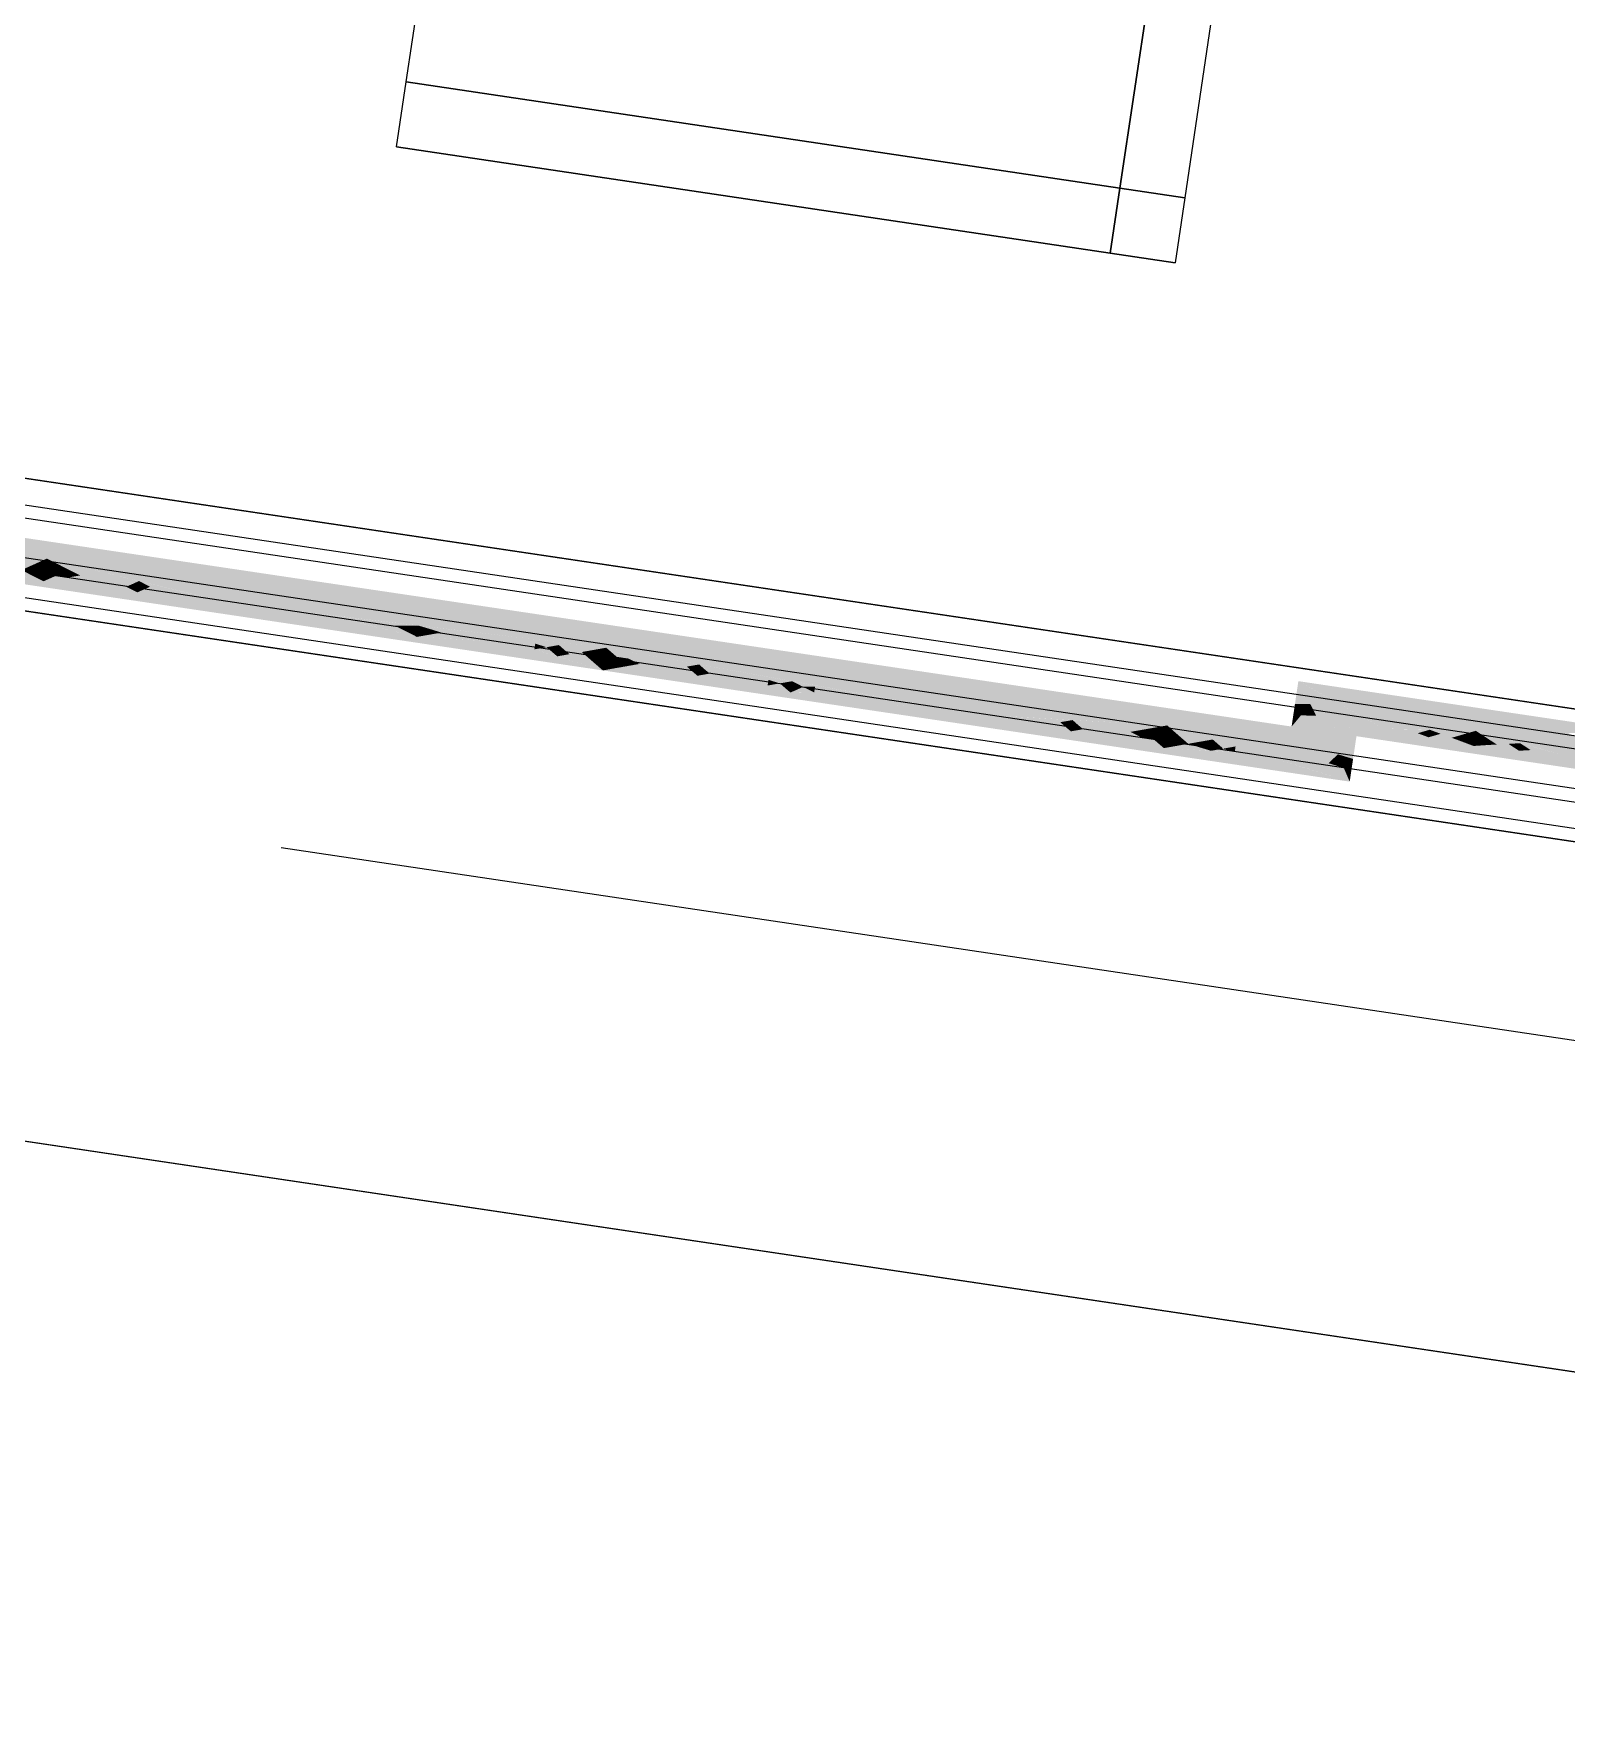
# Model space of a CAD drawing. Header units: millimetres. Extents: x 338 to 506, y 179 to 335.
# Drawn here: x 407.462 to 408.631, y 241.932 to 243.218 of the extents above; entities that cross this region are included whole.
import ezdxf

# ---------------------------------------------------------------- set-up
doc = ezdxf.new("R2010")
doc.units = ezdxf.units.MM
doc.linetypes.add('CENTER', pattern=[2, 1.25, -0.25, 0.25, -0.25])
doc.linetypes.add('DASHED2', pattern=[0.375, 0.25, -0.125])
for name, color, linetype in [('EJES_DE_COLUMNA', 255, 'DASHED2'), ('EQUIPAMENTO', 4, 'Continuous'), ('MUROS', 32, 'Continuous'), ('PUPITRES', 8, 'Continuous'), ('REJAS', 151, 'Continuous')]:
    doc.layers.add(name, color=color, linetype=linetype)

# ---------------------------------------------------------------- blocks, each defined once
blk = doc.blocks.new('*U152')
at = {"layer": 'PUPITRES'}
for p, q in [((2.55, -0.14972), (3.25, -0.14972)), ((3.25, -0.14972), (3.25, -0.19972)), ((3.25, -0.19972), (3.25, -0.14972)), ((3.25, -0.14972), (3.3, -0.14972)), ((3.3, -0.19972), (3.3, -0.14972)), ((3.3, -0.14972), (3.3, -0.19972)), ((3.25, -0.19972), (2.55, -0.19972)), ((2.55, -0.19972), (3.25, -0.19972)), ((3.25, -0.74972), (3.25, -0.19972)), ((3.25, -0.19972), (3.3, -0.19972)), ((3.3, -0.19972), (3.25, -0.19972)), ((3.25, -0.19972), (3.25, -0.74972)), ((3.3, -0.74972), (3.3, -0.19972)), ((3.3, -0.19972), (3.3, -0.74972)), ((3.25, -0.74972), (2.55, -0.74972)), ((3.3, -0.74972), (3.25, -0.74972))]:
    blk.add_line(p, q, dxfattribs=at)
blk = doc.blocks.new('*U153')
at = {"layer": 'MUROS', "color": 0, "linetype": 'ByBlock'}
blk.add_blockref('*U152', (0, -2.8), dxfattribs=at)
blk = doc.blocks.new('*U154')
at = {"layer": 'MUROS'}
blk.add_blockref('*U153', (3.31529, 5.63845), dxfattribs=at)
blk = doc.blocks.new('*U191')
at = {"layer": 'REJAS', "color": 18, "linetype": 'Continuous', "extrusion": (0, 0, -1)}
for points in [[(-2955.2901, 1967.5838), (-2955.2813, 1967.2959), (-2955.2813, 1967.8716)], [(-2955.2922, 1967.7996), (-2955.2857, 1967.7277), (-2955.2813, 1967.8716)], [(-2955.2988, 1967.2959), (-2955.2901, 1967.5838), (-2955.3163, 1967.8716)], [(-2955.3032, 1967.7277), (-2955.2922, 1967.7996), (-2955.3163, 1967.8716)], [(-2955.2988, 1967.2959), (-2955.3163, 1967.8716), (-2955.3163, 1966.7203)], [(-2955.2917, 1967.7456), (-2955.2857, 1967.7277), (-2955.289, 1967.7636)], [(-2955.2977, 1967.7636), (-2955.3032, 1967.7277), (-2955.2917, 1967.7456)], [(-2955.2935, 1967.7337), (-2955.2887, 1967.7367), (-2955.2917, 1967.7456)], [(-2955.2917, 1967.7456), (-2955.2974, 1967.7367), (-2955.2935, 1967.7337)], [(-2955.2857, 1967.7277), (-2955.2887, 1967.7367), (-2955.2935, 1967.7337)], [(-2955.2876, 1967.7292), (-2955.2896, 1967.7307), (-2955.2899, 1967.7287)], [(-2955.2925, 1967.7307), (-2955.2896, 1967.7307), (-2955.2916, 1967.7322)], [(-2955.2896, 1967.7307), (-2955.292, 1967.7292), (-2955.2899, 1967.7287)], [(-2955.2896, 1967.7307), (-2955.2925, 1967.7307), (-2955.292, 1967.7292)], [(-2955.2935, 1967.7337), (-2955.2925, 1967.7307), (-2955.2916, 1967.7322)], [(-2955.292, 1967.7292), (-2955.2925, 1967.7307), (-2955.2944, 1967.7277)], [(-2955.294, 1967.7307), (-2955.2925, 1967.7307), (-2955.2935, 1967.7337)], [(-2955.2944, 1967.7277), (-2955.2925, 1967.7307), (-2955.294, 1967.7307)], [(-2955.2974, 1967.7367), (-2955.3032, 1967.7277), (-2955.2935, 1967.7337)], [(-2955.3032, 1967.7277), (-2955.2944, 1967.7277), (-2955.2935, 1967.7337)], [(-2955.2857, 1967.7277), (-2955.2876, 1967.7292), (-2955.2899, 1967.7287)], [(-2955.2899, 1967.7287), (-2955.2901, 1967.7277), (-2955.2857, 1967.7277)], [(-2955.2857, 1967.7277), (-2955.2905, 1967.7247), (-2955.2914, 1967.7187)], [(-2955.2881, 1967.7262), (-2955.2857, 1967.7277), (-2955.2902, 1967.7267)], [(-2955.2857, 1967.7277), (-2955.2901, 1967.7277), (-2955.2902, 1967.7267)], [(-2955.2884, 1967.7097), (-2955.2857, 1967.7277), (-2955.2913, 1967.7097)], [(-2955.2857, 1967.7277), (-2955.2914, 1967.7187), (-2955.2913, 1967.7097)], [(-2955.2911, 1967.6917), (-2955.2879, 1967.6557), (-2955.2857, 1967.7277)], [(-2955.2905, 1967.7247), (-2955.2881, 1967.7262), (-2955.2902, 1967.7267)], [(-2955.292, 1967.7292), (-2955.2944, 1967.7277), (-2955.2899, 1967.7287)], [(-2955.2944, 1967.7277), (-2955.2901, 1967.7277), (-2955.2899, 1967.7287)], [(-2955.2901, 1967.7277), (-2955.2944, 1967.7277), (-2955.2902, 1967.7267)], [(-2955.2944, 1967.7277), (-2955.2925, 1967.7262), (-2955.2902, 1967.7267)], [(-2955.2902, 1967.7267), (-2955.2925, 1967.7262), (-2955.2905, 1967.7247)], [(-2955.2905, 1967.7247), (-2955.2944, 1967.7277), (-2955.2953, 1967.7217)], [(-2955.2905, 1967.7247), (-2955.2953, 1967.7217), (-2955.2914, 1967.7187)], [(-2955.2966, 1967.6557), (-2955.2911, 1967.6917), (-2955.3032, 1967.7277)], [(-2955.2913, 1967.7097), (-2955.2914, 1967.7187), (-2955.2972, 1967.7097)], [(-2955.2972, 1967.7097), (-2955.2914, 1967.7187), (-2955.2953, 1967.7217)], [(-2955.2944, 1967.7277), (-2955.3032, 1967.7277), (-2955.2953, 1967.7217)], [(-2955.3032, 1967.7277), (-2955.3002, 1967.7187), (-2955.2953, 1967.7217)], [(-2955.2953, 1967.7217), (-2955.3002, 1967.7187), (-2955.2972, 1967.7097)], [(-2955.2911, 1967.6917), (-2955.2884, 1967.7097), (-2955.2913, 1967.7097)], [(-2955.2942, 1967.7007), (-2955.2911, 1967.6917), (-2955.2913, 1967.7097)], [(-2955.2972, 1967.7097), (-2955.2942, 1967.7007), (-2955.2913, 1967.7097)], [(-2955.2939, 1967.6737), (-2955.2879, 1967.6557), (-2955.2911, 1967.6917)], [(-2955.2939, 1967.6737), (-2955.2966, 1967.6557), (-2955.2909, 1967.6647)], [(-2955.2879, 1967.6557), (-2955.2894, 1967.6602), (-2955.2918, 1967.6587)], [(-2955.2922, 1967.6557), (-2955.2879, 1967.6557), (-2955.2918, 1967.6587)], [(-2955.2907, 1967.6512), (-2955.2879, 1967.6557), (-2955.2927, 1967.6527)], [(-2955.2879, 1967.6557), (-2955.2922, 1967.6557), (-2955.2927, 1967.6527)], [(-2955.2936, 1967.6467), (-2955.2906, 1967.6377), (-2955.2879, 1967.6557)], [(-2955.2933, 1967.6197), (-2955.2901, 1967.5838), (-2955.2879, 1967.6557)], [(-2955.2918, 1967.6587), (-2955.2894, 1967.6602), (-2955.2909, 1967.6647)], [(-2955.2933, 1967.6197), (-2955.2906, 1967.6377), (-2955.2966, 1967.6557)], [(-2955.2936, 1967.6467), (-2955.2907, 1967.6512), (-2955.2927, 1967.6527)], [(-2955.2909, 1967.6647), (-2955.2937, 1967.6602), (-2955.2918, 1967.6587)], [(-2955.2937, 1967.6602), (-2955.2966, 1967.6557), (-2955.2918, 1967.6587)], [(-2955.2966, 1967.6557), (-2955.2922, 1967.6557), (-2955.2918, 1967.6587)], [(-2955.2922, 1967.6557), (-2955.2966, 1967.6557), (-2955.2927, 1967.6527)], [(-2955.2966, 1967.6557), (-2955.2951, 1967.6512), (-2955.2927, 1967.6527)], [(-2955.2927, 1967.6527), (-2955.2951, 1967.6512), (-2955.2936, 1967.6467)], [(-2955.2922, 1967.5118), (-2955.2857, 1967.4399), (-2955.2901, 1967.5838)], [(-2955.2933, 1967.4758), (-2955.289, 1967.4758), (-2955.2922, 1967.5118)], [(-2955.289, 1967.4758), (-2955.2917, 1967.4578), (-2955.2857, 1967.4399)], [(-2955.289, 1967.4758), (-2955.2933, 1967.4758), (-2955.2917, 1967.4578)], [(-2955.2917, 1967.4578), (-2955.2933, 1967.4758), (-2955.2944, 1967.4399)], [(-2955.2896, 1967.4428), (-2955.2872, 1967.4443), (-2955.2887, 1967.4488)], [(-2955.2887, 1967.4488), (-2955.2902, 1967.4533), (-2955.2916, 1967.4488)], [(-2955.2887, 1967.4488), (-2955.2916, 1967.4443), (-2955.2896, 1967.4428)], [(-2955.2916, 1967.4488), (-2955.2916, 1967.4443), (-2955.2887, 1967.4488)], [(-2955.2902, 1967.4533), (-2955.2917, 1967.4578), (-2955.2916, 1967.4488)], [(-2955.2917, 1967.4578), (-2955.2931, 1967.4488), (-2955.2916, 1967.4488)], [(-2955.2931, 1967.4488), (-2955.2944, 1967.4399), (-2955.2916, 1967.4488)], [(-2955.2944, 1967.4399), (-2955.2916, 1967.4443), (-2955.2916, 1967.4488)], [(-2955.2922, 1967.3679), (-2955.2813, 1967.2959), (-2955.2857, 1967.4399)], [(-2955.2857, 1967.4399), (-2955.2872, 1967.4443), (-2955.2896, 1967.4428)], [(-2955.2901, 1967.4399), (-2955.2857, 1967.4399), (-2955.2896, 1967.4428)], [(-2955.289, 1967.4039), (-2955.2857, 1967.4399), (-2955.2917, 1967.4219)], [(-2955.2872, 1967.4354), (-2955.2857, 1967.4399), (-2955.2896, 1967.4369)], [(-2955.2857, 1967.4399), (-2955.2901, 1967.4399), (-2955.2896, 1967.4369)], [(-2955.2887, 1967.4309), (-2955.2872, 1967.4354), (-2955.2896, 1967.4369)], [(-2955.2896, 1967.4369), (-2955.2916, 1967.4354), (-2955.2887, 1967.4309)], [(-2955.2887, 1967.4309), (-2955.2916, 1967.4354), (-2955.2916, 1967.4309)], [(-2955.292, 1967.4413), (-2955.2896, 1967.4428), (-2955.2916, 1967.4443)], [(-2955.292, 1967.4413), (-2955.2901, 1967.4399), (-2955.2896, 1967.4428)], [(-2955.292, 1967.4384), (-2955.2896, 1967.4369), (-2955.2901, 1967.4399)], [(-2955.292, 1967.4384), (-2955.2916, 1967.4354), (-2955.2896, 1967.4369)], [(-2955.292, 1967.4413), (-2955.2944, 1967.4399), (-2955.2901, 1967.4399)], [(-2955.2944, 1967.4399), (-2955.292, 1967.4384), (-2955.2901, 1967.4399)], [(-2955.2944, 1967.4399), (-2955.292, 1967.4413), (-2955.2916, 1967.4443)], [(-2955.2916, 1967.4354), (-2955.2944, 1967.4399), (-2955.2916, 1967.4309)], [(-2955.2944, 1967.4399), (-2955.2931, 1967.4309), (-2955.2916, 1967.4309)], [(-2955.292, 1967.4384), (-2955.2944, 1967.4399), (-2955.2916, 1967.4354)], [(-2955.2917, 1967.4219), (-2955.2944, 1967.4399), (-2955.2933, 1967.4039)], [(-2955.2922, 1967.3679), (-2955.2944, 1967.4399), (-2955.2988, 1967.2959)], [(-2955.2902, 1967.4264), (-2955.2887, 1967.4309), (-2955.2916, 1967.4309)], [(-2955.289, 1967.4039), (-2955.2917, 1967.4219), (-2955.2933, 1967.4039)], [(-2955.2917, 1967.4219), (-2955.2902, 1967.4264), (-2955.2916, 1967.4309)], [(-2955.2916, 1967.4309), (-2955.2931, 1967.4309), (-2955.2917, 1967.4219)], [(-2955.2922, 1967.3679), (-2955.289, 1967.4039), (-2955.2933, 1967.4039)], [(-2955.2939, 1967.3499), (-2955.2895, 1967.3499), (-2955.2922, 1967.3679)], [(-2955.2895, 1967.3499), (-2955.2925, 1967.3409), (-2955.2868, 1967.3319)], [(-2955.2895, 1967.3499), (-2955.2939, 1967.3499), (-2955.2925, 1967.3409)], [(-2955.2925, 1967.3409), (-2955.2939, 1967.3499), (-2955.2955, 1967.3319)], [(-2955.2928, 1967.3139), (-2955.2813, 1967.2959), (-2955.2868, 1967.3319)], [(-2955.2868, 1967.3319), (-2955.2896, 1967.3364), (-2955.2916, 1967.3349)], [(-2955.2911, 1967.3319), (-2955.2868, 1967.3319), (-2955.2916, 1967.3349)], [(-2955.2868, 1967.3319), (-2955.2907, 1967.3289), (-2955.2883, 1967.3274)], [(-2955.2907, 1967.3289), (-2955.2868, 1967.3319), (-2955.2911, 1967.3319)], [(-2955.2916, 1967.3349), (-2955.2896, 1967.3364), (-2955.2925, 1967.3409)], [(-2955.2898, 1967.3229), (-2955.2955, 1967.3319), (-2955.2928, 1967.3139)], [(-2955.2926, 1967.3274), (-2955.2907, 1967.3289), (-2955.2955, 1967.3319)], [(-2955.2955, 1967.3319), (-2955.2907, 1967.3289), (-2955.2911, 1967.3319)], [(-2955.2955, 1967.3319), (-2955.2911, 1967.3319), (-2955.2916, 1967.3349)], [(-2955.2925, 1967.3409), (-2955.294, 1967.3364), (-2955.2916, 1967.3349)], [(-2955.294, 1967.3364), (-2955.2955, 1967.3319), (-2955.2916, 1967.3349)], [(-2955.2928, 1967.3139), (-2955.2955, 1967.3319), (-2955.2988, 1967.2959)], [(-2955.2883, 1967.3274), (-2955.2907, 1967.3289), (-2955.2898, 1967.3229)], [(-2955.2898, 1967.3229), (-2955.2907, 1967.3289), (-2955.2926, 1967.3274)], [(-2955.2928, 1967.3139), (-2955.291, 1967.3019), (-2955.287, 1967.3049)], [(-2955.291, 1967.3019), (-2955.2928, 1967.3139), (-2955.2958, 1967.3049)], [(-2955.287, 1967.3049), (-2955.291, 1967.3019), (-2955.2813, 1967.2959)], [(-2955.2813, 1967.2959), (-2955.291, 1967.3019), (-2955.2901, 1967.2959)], [(-2955.2879, 1967.224), (-2955.2813, 1967.2959), (-2955.2933, 1967.26)], [(-2955.2901, 1967.2959), (-2955.2891, 1967.29), (-2955.2813, 1967.2959)], [(-2955.2813, 1967.2959), (-2955.2891, 1967.29), (-2955.2843, 1967.287)], [(-2955.2879, 1967.224), (-2955.2857, 1967.152), (-2955.2813, 1967.2959)], [(-2955.2901, 1967.0081), (-2955.2813, 1966.7203), (-2955.2813, 1967.2959)], [(-2955.294, 1967.2929), (-2955.2891, 1967.29), (-2955.2901, 1967.2959)], [(-2955.294, 1967.2929), (-2955.2931, 1967.287), (-2955.2891, 1967.29)], [(-2955.2901, 1967.2959), (-2955.291, 1967.3019), (-2955.2988, 1967.2959)], [(-2955.2988, 1967.2959), (-2955.3163, 1966.7203), (-2955.2901, 1967.0081)], [(-2955.294, 1967.2929), (-2955.2901, 1967.2959), (-2955.2988, 1967.2959)], [(-2955.2988, 1967.2959), (-2955.291, 1967.3019), (-2955.2958, 1967.3049)], [(-2955.2988, 1967.2959), (-2955.2931, 1967.287), (-2955.294, 1967.2929)], [(-2955.2961, 1967.278), (-2955.2931, 1967.278), (-2955.2988, 1967.2959)], [(-2955.2988, 1967.2959), (-2955.2931, 1967.278), (-2955.2931, 1967.287)], [(-2955.2933, 1967.26), (-2955.2988, 1967.2959), (-2955.2966, 1967.224)], [(-2955.2891, 1967.29), (-2955.2873, 1967.278), (-2955.2843, 1967.287)], [(-2955.2873, 1967.278), (-2955.2891, 1967.29), (-2955.2931, 1967.287)], [(-2955.2931, 1967.278), (-2955.2873, 1967.278), (-2955.2931, 1967.287)], [(-2955.2873, 1967.278), (-2955.2931, 1967.278), (-2955.2903, 1967.269)], [(-2955.2903, 1967.269), (-2955.2931, 1967.278), (-2955.2933, 1967.26)], [(-2955.2933, 1967.26), (-2955.2931, 1967.278), (-2955.2961, 1967.278)], [(-2955.2906, 1967.242), (-2955.2933, 1967.26), (-2955.2966, 1967.224)], [(-2955.2906, 1967.242), (-2955.2936, 1967.233), (-2955.2879, 1967.224)], [(-2955.2907, 1967.2285), (-2955.2927, 1967.227), (-2955.2879, 1967.224)], [(-2955.2936, 1967.233), (-2955.2927, 1967.227), (-2955.2907, 1967.2285)], [(-2955.2927, 1967.227), (-2955.2936, 1967.233), (-2955.2951, 1967.2285)], [(-2955.2966, 1967.224), (-2955.2927, 1967.227), (-2955.2951, 1967.2285)], [(-2955.2911, 1967.188), (-2955.2857, 1967.152), (-2955.2879, 1967.224)], [(-2955.2879, 1967.224), (-2955.2927, 1967.227), (-2955.2922, 1967.224)], [(-2955.2911, 1967.188), (-2955.2879, 1967.224), (-2955.2939, 1967.206)], [(-2955.2922, 1967.224), (-2955.2918, 1967.221), (-2955.2879, 1967.224)], [(-2955.2879, 1967.224), (-2955.2918, 1967.221), (-2955.2894, 1967.2195)], [(-2955.2918, 1967.221), (-2955.2909, 1967.215), (-2955.2894, 1967.2195)], [(-2955.2909, 1967.215), (-2955.2966, 1967.224), (-2955.2939, 1967.206)], [(-2955.2909, 1967.215), (-2955.2918, 1967.221), (-2955.2937, 1967.2195)], [(-2955.2944, 1967.152), (-2955.2911, 1967.188), (-2955.2966, 1967.224)], [(-2955.2937, 1967.2195), (-2955.2918, 1967.221), (-2955.2966, 1967.224)], [(-2955.2966, 1967.224), (-2955.2918, 1967.221), (-2955.2922, 1967.224)], [(-2955.2922, 1967.224), (-2955.2927, 1967.227), (-2955.2966, 1967.224)], [(-2955.2928, 1967.17), (-2955.2884, 1967.17), (-2955.2911, 1967.188)], [(-2955.2884, 1967.17), (-2955.2914, 1967.161), (-2955.2857, 1967.152)], [(-2955.2884, 1967.17), (-2955.2928, 1967.17), (-2955.2914, 1967.161)], [(-2955.2914, 1967.161), (-2955.2928, 1967.17), (-2955.2944, 1967.152)], [(-2955.2857, 1967.152), (-2955.2885, 1967.1565), (-2955.2905, 1967.155)], [(-2955.2901, 1967.152), (-2955.2857, 1967.152), (-2955.2905, 1967.155)], [(-2955.2885, 1967.1475), (-2955.2857, 1967.152), (-2955.2905, 1967.149)], [(-2955.2857, 1967.152), (-2955.2901, 1967.152), (-2955.2905, 1967.149)], [(-2955.2914, 1967.1431), (-2955.2884, 1967.1341), (-2955.2857, 1967.152)], [(-2955.2911, 1967.1161), (-2955.2879, 1967.0801), (-2955.2857, 1967.152)], [(-2955.2905, 1967.155), (-2955.2885, 1967.1565), (-2955.2914, 1967.161)], [(-2955.2944, 1967.152), (-2955.2901, 1967.152), (-2955.2905, 1967.155)], [(-2955.2901, 1967.152), (-2955.2944, 1967.152), (-2955.2905, 1967.149)], [(-2955.2914, 1967.161), (-2955.2929, 1967.1565), (-2955.2905, 1967.155)], [(-2955.2929, 1967.1565), (-2955.2944, 1967.152), (-2955.2905, 1967.155)], [(-2955.2944, 1967.152), (-2955.2929, 1967.1475), (-2955.2905, 1967.149)], [(-2955.2911, 1967.1161), (-2955.2944, 1967.152), (-2955.2922, 1967.0801)], [(-2955.2914, 1967.1431), (-2955.2944, 1967.152), (-2955.2928, 1967.1341)], [(-2955.2884, 1967.1341), (-2955.2914, 1967.1431), (-2955.2928, 1967.1341)], [(-2955.2914, 1967.1431), (-2955.2885, 1967.1475), (-2955.2905, 1967.149)], [(-2955.2905, 1967.149), (-2955.2929, 1967.1475), (-2955.2914, 1967.1431)], [(-2955.2928, 1967.1341), (-2955.2911, 1967.1161), (-2955.2884, 1967.1341)], [(-2955.2879, 1967.0801), (-2955.2911, 1967.1161), (-2955.2922, 1967.0801)], [(-2955.2922, 1967.0801), (-2955.2901, 1967.0081), (-2955.2879, 1967.0801)], [(-2955.2933, 1966.9722), (-2955.2879, 1966.9362), (-2955.2901, 1967.0081)], [(-2955.2933, 1966.9722), (-2955.2966, 1966.9362), (-2955.2906, 1966.9542)], [(-2955.2936, 1966.9452), (-2955.2879, 1966.9362), (-2955.2906, 1966.9542)], [(-2955.2936, 1966.9452), (-2955.2927, 1966.9392), (-2955.2907, 1966.9407)], [(-2955.2927, 1966.9392), (-2955.2936, 1966.9452), (-2955.2951, 1966.9407)], [(-2955.2911, 1966.9002), (-2955.2857, 1966.8642), (-2955.2879, 1966.9362)], [(-2955.2907, 1966.9407), (-2955.2927, 1966.9392), (-2955.2879, 1966.9362)], [(-2955.2879, 1966.9362), (-2955.2927, 1966.9392), (-2955.2922, 1966.9362)], [(-2955.2922, 1966.9362), (-2955.2918, 1966.9332), (-2955.2879, 1966.9362)], [(-2955.2879, 1966.9362), (-2955.2918, 1966.9332), (-2955.2894, 1966.9317)], [(-2955.2939, 1966.9182), (-2955.2911, 1966.9002), (-2955.2879, 1966.9362)], [(-2955.2918, 1966.9332), (-2955.2909, 1966.9272), (-2955.2894, 1966.9317)], [(-2955.2939, 1966.9182), (-2955.2909, 1966.9272), (-2955.2966, 1966.9362)], [(-2955.2909, 1966.9272), (-2955.2918, 1966.9332), (-2955.2937, 1966.9317)], [(-2955.2966, 1966.9362), (-2955.3032, 1966.8642), (-2955.2911, 1966.9002)], [(-2955.2937, 1966.9317), (-2955.2918, 1966.9332), (-2955.2966, 1966.9362)], [(-2955.2966, 1966.9362), (-2955.2918, 1966.9332), (-2955.2922, 1966.9362)], [(-2955.2922, 1966.9362), (-2955.2927, 1966.9392), (-2955.2966, 1966.9362)], [(-2955.2966, 1966.9362), (-2955.2927, 1966.9392), (-2955.2951, 1966.9407)], [(-2955.2911, 1966.9002), (-2955.2913, 1966.8822), (-2955.2884, 1966.8822)], [(-2955.2942, 1966.8912), (-2955.2913, 1966.8822), (-2955.2911, 1966.9002)], [(-2955.2884, 1966.8822), (-2955.2913, 1966.8822), (-2955.2857, 1966.8642)], [(-2955.2857, 1966.8642), (-2955.2913, 1966.8822), (-2955.2914, 1966.8732)], [(-2955.2972, 1966.8822), (-2955.2913, 1966.8822), (-2955.2942, 1966.8912)], [(-2955.2913, 1966.8822), (-2955.2972, 1966.8822), (-2955.2914, 1966.8732)], [(-2955.2972, 1966.8822), (-2955.2953, 1966.8702), (-2955.2914, 1966.8732)], [(-2955.2953, 1966.8702), (-2955.2972, 1966.8822), (-2955.3002, 1966.8732)], [(-2955.2857, 1966.8642), (-2955.2914, 1966.8732), (-2955.2905, 1966.8672)], [(-2955.2905, 1966.8672), (-2955.2914, 1966.8732), (-2955.2953, 1966.8702)], [(-2955.2905, 1966.8672), (-2955.2953, 1966.8702), (-2955.2944, 1966.8642)], [(-2955.2944, 1966.8642), (-2955.2953, 1966.8702), (-2955.3032, 1966.8642)], [(-2955.3032, 1966.8642), (-2955.2953, 1966.8702), (-2955.3002, 1966.8732)], [(-2955.2922, 1966.7923), (-2955.2813, 1966.7203), (-2955.2857, 1966.8642)], [(-2955.2881, 1966.8657), (-2955.2902, 1966.8652), (-2955.2857, 1966.8642)], [(-2955.2857, 1966.8642), (-2955.2902, 1966.8652), (-2955.2901, 1966.8642)], [(-2955.2857, 1966.8642), (-2955.2899, 1966.8632), (-2955.2876, 1966.8627)], [(-2955.2899, 1966.8632), (-2955.2857, 1966.8642), (-2955.2901, 1966.8642)], [(-2955.2857, 1966.8642), (-2955.2935, 1966.8582), (-2955.2887, 1966.8552)], [(-2955.2917, 1966.8463), (-2955.289, 1966.8283), (-2955.2857, 1966.8642)], [(-2955.2876, 1966.8627), (-2955.2899, 1966.8632), (-2955.2896, 1966.8612)], [(-2955.2905, 1966.8672), (-2955.2902, 1966.8652), (-2955.2881, 1966.8657)], [(-2955.2935, 1966.8582), (-2955.2917, 1966.8463), (-2955.2887, 1966.8552)], [(-2955.2896, 1966.8612), (-2955.2899, 1966.8632), (-2955.292, 1966.8627)], [(-2955.2896, 1966.8612), (-2955.292, 1966.8627), (-2955.2925, 1966.8612)], [(-2955.2925, 1966.8612), (-2955.2916, 1966.8597), (-2955.2896, 1966.8612)], [(-2955.292, 1966.8627), (-2955.2899, 1966.8632), (-2955.2944, 1966.8642)], [(-2955.2944, 1966.8642), (-2955.2899, 1966.8632), (-2955.2901, 1966.8642)], [(-2955.2901, 1966.8642), (-2955.2902, 1966.8652), (-2955.2944, 1966.8642)], [(-2955.2902, 1966.8652), (-2955.2905, 1966.8672), (-2955.2925, 1966.8657)], [(-2955.2944, 1966.8642), (-2955.2902, 1966.8652), (-2955.2925, 1966.8657)], [(-2955.2935, 1966.8582), (-2955.2916, 1966.8597), (-2955.2925, 1966.8612)], [(-2955.2977, 1966.8283), (-2955.2917, 1966.8463), (-2955.3032, 1966.8642)], [(-2955.2917, 1966.8463), (-2955.2935, 1966.8582), (-2955.2974, 1966.8552)], [(-2955.292, 1966.8627), (-2955.2944, 1966.8642), (-2955.2925, 1966.8612)], [(-2955.3032, 1966.8642), (-2955.3163, 1966.7203), (-2955.2922, 1966.7923)], [(-2955.2944, 1966.8642), (-2955.294, 1966.8612), (-2955.2925, 1966.8612)], [(-2955.294, 1966.8612), (-2955.2935, 1966.8582), (-2955.2925, 1966.8612)], [(-2955.2974, 1966.8552), (-2955.2935, 1966.8582), (-2955.3032, 1966.8642)], [(-2955.3032, 1966.8642), (-2955.2935, 1966.8582), (-2955.2944, 1966.8642)], [(-2955.2917, 1966.8463), (-2955.2918, 1966.8373), (-2955.2903, 1966.8373)], [(-2955.2932, 1966.8418), (-2955.2918, 1966.8373), (-2955.2917, 1966.8463)], [(-2955.2903, 1966.8373), (-2955.2918, 1966.8373), (-2955.289, 1966.8283)], [(-2955.289, 1966.8283), (-2955.2918, 1966.8373), (-2955.2918, 1966.8328)], [(-2955.2918, 1966.8328), (-2955.2938, 1966.8313), (-2955.289, 1966.8283)], [(-2955.289, 1966.8283), (-2955.2938, 1966.8313), (-2955.2933, 1966.8283)], [(-2955.2947, 1966.8373), (-2955.2918, 1966.8373), (-2955.2932, 1966.8418)], [(-2955.2947, 1966.8373), (-2955.2938, 1966.8313), (-2955.2918, 1966.8328)], [(-2955.2918, 1966.8373), (-2955.2947, 1966.8373), (-2955.2918, 1966.8328)], [(-2955.2938, 1966.8313), (-2955.2977, 1966.8283), (-2955.2933, 1966.8283)], [(-2955.2962, 1966.8328), (-2955.2938, 1966.8313), (-2955.2947, 1966.8373)], [(-2955.2977, 1966.8283), (-2955.2938, 1966.8313), (-2955.2962, 1966.8328)], [(-2955.2905, 1966.8238), (-2955.289, 1966.8283), (-2955.2929, 1966.8253)], [(-2955.289, 1966.8283), (-2955.2933, 1966.8283), (-2955.2929, 1966.8253)], [(-2955.292, 1966.8193), (-2955.2906, 1966.8103), (-2955.289, 1966.8283)], [(-2955.292, 1966.8193), (-2955.2905, 1966.8238), (-2955.2929, 1966.8253)], [(-2955.295, 1966.8103), (-2955.2906, 1966.8103), (-2955.292, 1966.8193)], [(-2955.295, 1966.8103), (-2955.292, 1966.8193), (-2955.2977, 1966.8283)], [(-2955.2929, 1966.8253), (-2955.2948, 1966.8238), (-2955.292, 1966.8193)], [(-2955.2933, 1966.8283), (-2955.2977, 1966.8283), (-2955.2929, 1966.8253)], [(-2955.2977, 1966.8283), (-2955.2948, 1966.8238), (-2955.2929, 1966.8253)], [(-2955.2922, 1966.7923), (-2955.2906, 1966.8103), (-2955.295, 1966.8103)], [(-2955.2922, 1966.7923), (-2955.2926, 1966.7563), (-2955.2868, 1966.7563)], [(-2955.2983, 1966.7743), (-2955.2926, 1966.7563), (-2955.2922, 1966.7923)], [(-2955.3043, 1966.7563), (-2955.2926, 1966.7563), (-2955.2983, 1966.7743)], [(-2955.2868, 1966.7563), (-2955.2926, 1966.7563), (-2955.2813, 1966.7203)], [(-2955.2813, 1966.7203), (-2955.2926, 1966.7563), (-2955.2928, 1966.7383)], [(-2955.2926, 1966.7563), (-2955.3043, 1966.7563), (-2955.2928, 1966.7383)], [(-2955.3043, 1966.7563), (-2955.3006, 1966.7323), (-2955.2928, 1966.7383)], [(-2955.3006, 1966.7323), (-2955.3043, 1966.7563), (-2955.3103, 1966.7383)], [(-2955.2813, 1966.7203), (-2955.2928, 1966.7383), (-2955.291, 1966.7263)], [(-2955.291, 1966.7263), (-2955.2904, 1966.7223), (-2955.2861, 1966.7233)], [(-2955.2904, 1966.7223), (-2955.291, 1966.7263), (-2955.2949, 1966.7233)], [(-2955.291, 1966.7263), (-2955.2928, 1966.7383), (-2955.3006, 1966.7323)], [(-2955.291, 1966.7263), (-2955.3006, 1966.7323), (-2955.2988, 1966.7203)], [(-2955.2988, 1966.7203), (-2955.3006, 1966.7323), (-2955.3163, 1966.7203)], [(-2955.3163, 1966.7203), (-2955.3006, 1966.7323), (-2955.3103, 1966.7383)], [(-2955.2861, 1966.7233), (-2955.2904, 1966.7223), (-2955.2813, 1966.7203)], [(-2955.2813, 1966.7203), (-2955.2904, 1966.7223), (-2955.2901, 1966.7203)], [(-2955.2901, 1966.7203), (-2955.2904, 1966.7223), (-2955.2988, 1966.7203)], [(-2955.2988, 1966.7203), (-2955.2904, 1966.7223), (-2955.2949, 1966.7233)]]:
    blk.add_solid(points, dxfattribs=at)
blk = doc.blocks.new('*U192')
at = {"layer": 'REJAS', "color": 18, "linetype": 'Continuous', "extrusion": (0, 0, -1)}
for points in [[(-2955.3251, 1966.7006), (-2955.3221, 1966.6309), (-2955.3163, 1966.7703)], [(-2955.3163, 1966.7703), (-2955.3221, 1966.6309), (-2955.3163, 1966.6309)], [(-2955.3163, 1966.7703), (-2955.3258, 1966.7645), (-2955.3272, 1966.7529)], [(-2955.321, 1966.7674), (-2955.3163, 1966.7703), (-2955.3253, 1966.7684)], [(-2955.3163, 1966.7703), (-2955.3251, 1966.7703), (-2955.3253, 1966.7684)], [(-2955.3207, 1966.7355), (-2955.3163, 1966.7703), (-2955.3265, 1966.7355)], [(-2955.3163, 1966.7703), (-2955.3272, 1966.7529), (-2955.3265, 1966.7355)], [(-2955.3258, 1966.7645), (-2955.321, 1966.7674), (-2955.3253, 1966.7684)], [(-2955.3338, 1966.6309), (-2955.3251, 1966.7006), (-2955.3513, 1966.7703)], [(-2955.3251, 1966.7703), (-2955.3338, 1966.7703), (-2955.3253, 1966.7684)], [(-2955.3338, 1966.7703), (-2955.3298, 1966.7674), (-2955.3253, 1966.7684)], [(-2955.3253, 1966.7684), (-2955.3298, 1966.7674), (-2955.3258, 1966.7645)], [(-2955.3258, 1966.7645), (-2955.3338, 1966.7703), (-2955.3353, 1966.7587)], [(-2955.3338, 1966.6309), (-2955.3513, 1966.7703), (-2955.3513, 1966.4916)], [(-2955.3338, 1966.7703), (-2955.3513, 1966.7703), (-2955.3353, 1966.7587)], [(-2955.3513, 1966.7703), (-2955.3447, 1966.7529), (-2955.3353, 1966.7587)], [(-2955.3258, 1966.7645), (-2955.3353, 1966.7587), (-2955.3272, 1966.7529)], [(-2955.3265, 1966.7355), (-2955.3272, 1966.7529), (-2955.3382, 1966.7355)], [(-2955.3382, 1966.7355), (-2955.3272, 1966.7529), (-2955.3353, 1966.7587)], [(-2955.3353, 1966.7587), (-2955.3447, 1966.7529), (-2955.3382, 1966.7355)], [(-2955.3251, 1966.7006), (-2955.3207, 1966.7355), (-2955.3265, 1966.7355)], [(-2955.3316, 1966.7181), (-2955.3251, 1966.7006), (-2955.3265, 1966.7355)], [(-2955.3382, 1966.7355), (-2955.3316, 1966.7181), (-2955.3265, 1966.7355)], [(-2955.3272, 1966.6832), (-2955.3236, 1966.6658), (-2955.3251, 1966.7006)], [(-2955.3272, 1966.6832), (-2955.3294, 1966.6658), (-2955.3254, 1966.6745)], [(-2955.3258, 1966.6484), (-2955.3221, 1966.6309), (-2955.3236, 1966.6658)], [(-2955.3274, 1966.6702), (-2955.3236, 1966.6658), (-2955.3254, 1966.6745)], [(-2955.3255, 1966.668), (-2955.3268, 1966.6672), (-2955.3236, 1966.6658)], [(-2955.3236, 1966.6658), (-2955.3268, 1966.6672), (-2955.3265, 1966.6658)], [(-2955.3265, 1966.6658), (-2955.3262, 1966.6643), (-2955.3236, 1966.6658)], [(-2955.3236, 1966.6658), (-2955.3262, 1966.6643), (-2955.3246, 1966.6636)], [(-2955.3276, 1966.6571), (-2955.3258, 1966.6484), (-2955.3236, 1966.6658)], [(-2955.3262, 1966.6643), (-2955.3256, 1966.6614), (-2955.3246, 1966.6636)], [(-2955.3274, 1966.6702), (-2955.3268, 1966.6672), (-2955.3255, 1966.668)], [(-2955.3276, 1966.6571), (-2955.3256, 1966.6614), (-2955.3294, 1966.6658)], [(-2955.3256, 1966.6614), (-2955.3262, 1966.6643), (-2955.3275, 1966.6636)], [(-2955.3294, 1966.6658), (-2955.3338, 1966.6309), (-2955.3258, 1966.6484)], [(-2955.3275, 1966.6636), (-2955.3262, 1966.6643), (-2955.3294, 1966.6658)], [(-2955.3294, 1966.6658), (-2955.3262, 1966.6643), (-2955.3265, 1966.6658)], [(-2955.3265, 1966.6658), (-2955.3268, 1966.6672), (-2955.3294, 1966.6658)], [(-2955.3268, 1966.6672), (-2955.3274, 1966.6702), (-2955.3284, 1966.668)], [(-2955.3294, 1966.6658), (-2955.3268, 1966.6672), (-2955.3284, 1966.668)], [(-2955.326, 1966.6353), (-2955.3221, 1966.6309), (-2955.3259, 1966.6397)], [(-2955.3221, 1966.6309), (-2955.324, 1966.6397), (-2955.3259, 1966.6397)], [(-2955.3259, 1966.6397), (-2955.324, 1966.6397), (-2955.3258, 1966.6484)], [(-2955.3258, 1966.6484), (-2955.3278, 1966.644), (-2955.3259, 1966.6397)], [(-2955.3278, 1966.644), (-2955.3298, 1966.6397), (-2955.3259, 1966.6397)], [(-2955.3298, 1966.6397), (-2955.326, 1966.6353), (-2955.3259, 1966.6397)], [(-2955.3286, 1966.6339), (-2955.326, 1966.6353), (-2955.3298, 1966.6397)], [(-2955.3298, 1966.6397), (-2955.3318, 1966.6353), (-2955.3286, 1966.6339)], [(-2955.3163, 1966.6309), (-2955.3221, 1966.6309), (-2955.3163, 1966.4916)], [(-2955.3163, 1966.4916), (-2955.3221, 1966.6309), (-2955.3251, 1966.5613)], [(-2955.3221, 1966.6309), (-2955.326, 1966.6353), (-2955.3286, 1966.6339)], [(-2955.328, 1966.6309), (-2955.3221, 1966.6309), (-2955.3286, 1966.6339)], [(-2955.3258, 1966.6135), (-2955.3236, 1966.5961), (-2955.3221, 1966.6309)], [(-2955.326, 1966.6266), (-2955.3221, 1966.6309), (-2955.3286, 1966.628)], [(-2955.3221, 1966.6309), (-2955.328, 1966.6309), (-2955.3286, 1966.628)], [(-2955.324, 1966.6222), (-2955.3221, 1966.6309), (-2955.3259, 1966.6222)], [(-2955.3221, 1966.6309), (-2955.326, 1966.6266), (-2955.3259, 1966.6222)], [(-2955.3338, 1966.6309), (-2955.3426, 1966.5613), (-2955.3251, 1966.5613)], [(-2955.3294, 1966.5961), (-2955.3258, 1966.6135), (-2955.3338, 1966.6309)], [(-2955.3259, 1966.6222), (-2955.326, 1966.6266), (-2955.3298, 1966.6222)], [(-2955.3298, 1966.6222), (-2955.326, 1966.6266), (-2955.3286, 1966.628)], [(-2955.3338, 1966.6309), (-2955.328, 1966.6309), (-2955.3286, 1966.6339)], [(-2955.328, 1966.6309), (-2955.3338, 1966.6309), (-2955.3286, 1966.628)], [(-2955.3318, 1966.6353), (-2955.3338, 1966.6309), (-2955.3286, 1966.6339)], [(-2955.3338, 1966.6309), (-2955.3318, 1966.6266), (-2955.3286, 1966.628)], [(-2955.3286, 1966.628), (-2955.3318, 1966.6266), (-2955.3298, 1966.6222)], [(-2955.3276, 1966.6048), (-2955.3236, 1966.5961), (-2955.3258, 1966.6135)], [(-2955.3258, 1966.6135), (-2955.324, 1966.6222), (-2955.3259, 1966.6222)], [(-2955.3278, 1966.6179), (-2955.3258, 1966.6135), (-2955.3259, 1966.6222)], [(-2955.3298, 1966.6222), (-2955.3278, 1966.6179), (-2955.3259, 1966.6222)], [(-2955.3236, 1966.5961), (-2955.3246, 1966.5983), (-2955.3262, 1966.5976)], [(-2955.3262, 1966.5976), (-2955.3246, 1966.5983), (-2955.3256, 1966.6005)], [(-2955.3276, 1966.6048), (-2955.3294, 1966.5961), (-2955.3256, 1966.6005)], [(-2955.3256, 1966.6005), (-2955.3275, 1966.5983), (-2955.3262, 1966.5976)], [(-2955.3275, 1966.5983), (-2955.3294, 1966.5961), (-2955.3262, 1966.5976)], [(-2955.3265, 1966.5961), (-2955.3236, 1966.5961), (-2955.3262, 1966.5976)], [(-2955.3251, 1966.5613), (-2955.3236, 1966.5961), (-2955.3272, 1966.5787)], [(-2955.3255, 1966.5939), (-2955.3236, 1966.5961), (-2955.3268, 1966.5946)], [(-2955.3236, 1966.5961), (-2955.3265, 1966.5961), (-2955.3268, 1966.5946)], [(-2955.3274, 1966.5917), (-2955.3254, 1966.5874), (-2955.3236, 1966.5961)], [(-2955.3272, 1966.5787), (-2955.3254, 1966.5874), (-2955.3294, 1966.5961)], [(-2955.3274, 1966.5917), (-2955.3255, 1966.5939), (-2955.3268, 1966.5946)], [(-2955.3294, 1966.5961), (-2955.3265, 1966.5961), (-2955.3262, 1966.5976)], [(-2955.3265, 1966.5961), (-2955.3294, 1966.5961), (-2955.3268, 1966.5946)], [(-2955.3294, 1966.5961), (-2955.3284, 1966.5939), (-2955.3268, 1966.5946)], [(-2955.3268, 1966.5946), (-2955.3284, 1966.5939), (-2955.3274, 1966.5917)], [(-2955.3272, 1966.5438), (-2955.3229, 1966.5438), (-2955.3251, 1966.5613)], [(-2955.3426, 1966.5613), (-2955.3294, 1966.5264), (-2955.3251, 1966.5613)]]:
    blk.add_solid(points, dxfattribs=at)
blk = doc.blocks.new('V7_B10')
blk.add_line((2954.8613, 1965.31534), (2954.8613, 1969.89534))
at = {"layer": 'EQUIPAMENTO'}
blk.add_lwpolyline([(2954.8613, 1969.89534), (2955.2613, 1969.89534), (2955.2613, 1965.31534), (2954.8613, 1965.31534)], close=True, dxfattribs=at)
at = {"layer": 'MUROS'}
blk.add_lwpolyline([(2955.3613, 1965.31534), (2955.2613, 1965.31534), (2955.2613, 1969.64534), (2955.2613, 1969.64534), (2955.2613, 1969.79534), (2955.2613, 1969.79534), (2955.2613, 1969.89534), (2955.3613, 1969.89534), (2955.3613, 1965.31534)], dxfattribs=at)
at = {"layer": 'REJAS', "color": 18}
for p, q in [((2955.2713, 1968.17534), (2955.2713, 1965.31534)), ((2955.3613, 1965.31534), (2955.3613, 1968.17534)), ((2955.2913, 1968.15034), (2955.2913, 1965.34034)), ((2955.3013, 1965.34034), (2955.3013, 1968.15034)), ((2955.3313, 1968.15034), (2955.3313, 1965.34034)), ((2955.3413, 1968.15034), (2955.3413, 1965.34034))]:
    blk.add_line(p, q, dxfattribs=at)
at = {"layer": 'REJAS', "color": 18, "linetype": 'Continuous'}
for name in ['*U191', '*U192']:
    blk.add_blockref(name, (0, 0), dxfattribs=at)
blk = doc.blocks.new('V7_B10-')
at = {"color": 32}
blk.add_blockref('V7_B10', (0, 0), dxfattribs=at)
blk = doc.blocks.new('EJES_ESTRUCTURALES')
at = {"layer": 'EJES_DE_COLUMNA', "color": 9, "linetype": 'CENTER'}
blk.add_line((693.56628, 131.2663), (693.56628, 199.7363), dxfattribs=at)
blk = doc.blocks.new('A$C7152A42C')
at = {"color": 32}
blk.add_blockref('V7_B10-', (-2892.7659, -1880.28762), dxfattribs=at)
at = {"layer": 'EJES_DE_COLUMNA'}
blk.add_blockref('EJES_ESTRUCTURALES', (-631.22088, -95.28525), dxfattribs=at)
at = {"layer": 'MUROS', "rotation": 180}
blk.add_blockref('*U154', (69.5023, 89.31129), dxfattribs=at)

msp = doc.modelspace()

# ---------------------------------------------------------------- block references
at = {"layer": 'MUROS', "color": 32, "rotation": 81.53046525965426}
msp.add_blockref('A$C7152A42C', (484.7482, 168.0844), dxfattribs=at)

doc.saveas('drawing.dxf')
